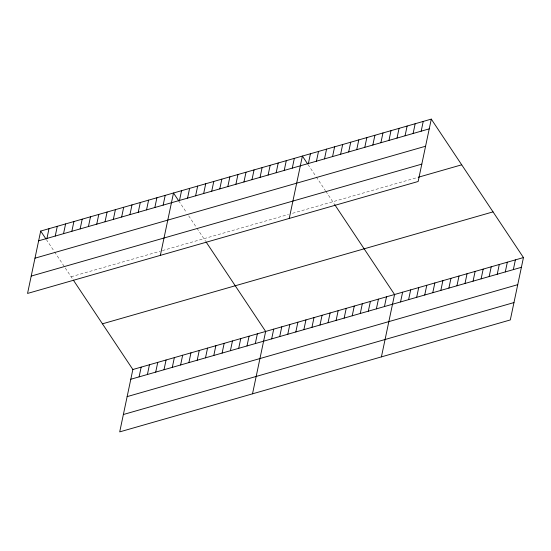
<?xml version="1.0" encoding="UTF-8"?>
<svg xmlns="http://www.w3.org/2000/svg" width="551" height="551" viewBox="0 0 551 551"><rect width="100%" height="100%" fill="white"/><g stroke="black" fill="none" stroke-linecap="round" stroke-linejoin="round"><path stroke-width="0.41" stroke-dasharray="2.75 2.07" d="M71.107 276.754L160.148 251.235M162.407 250.581L288.497 214.449M292.526 213.292L417.396 177.505M308.037 164.549L315.427 175.645M316.295 176.947L325.421 190.653M325.855 191.307L334.147 203.767M178.71 200.84L186.527 212.583M188.704 215.847L196.521 227.597M196.955 228.245L205.702 241.379M46.339 239.547L53.729 250.643M54.597 251.952L72.897 279.44"/><path stroke-width="0.83" d="M40.691 231.062L27.55 293.435L418.147 181.493L431.288 119.119L40.691 231.062L45.905 238.9M46.938 238.431L48.991 228.686M55.238 236.055L57.29 226.309M63.537 233.672L65.597 223.926M71.844 231.296L73.896 221.55M80.143 228.913L82.195 219.174M88.442 226.537L90.495 216.791M96.742 224.161L98.794 214.415M105.041 221.778L107.094 212.032M113.341 219.401L115.393 209.655M121.64 217.025L123.693 207.279M129.94 214.642L131.992 204.896M138.239 212.266L140.291 202.52M146.538 209.883L148.598 200.144M154.845 207.507L156.897 197.761M163.144 205.13L165.197 195.385M73.345 280.115L132.853 369.507L119.712 431.881L510.309 319.938L523.45 257.565L431.288 119.119M160.355 255.375L173.496 193.002L178.71 200.84M139.1 376.877L141.159 367.131M179.495 200.44L181.555 190.694M147.406 374.494L149.459 364.748M187.554 198.133L189.606 188.387M155.706 372.118L157.758 362.372M195.612 195.825L197.664 186.08M164.005 369.735L166.058 359.996M203.663 193.511L205.716 183.772M172.305 367.359L174.357 357.613M211.722 191.204L213.774 181.458M180.604 364.982L182.656 355.237M219.78 188.897L221.833 179.151M188.903 362.599L190.956 352.854M227.832 186.589L229.884 176.843M197.203 360.223L199.255 350.477M235.89 184.282L237.942 174.536M205.502 357.847L207.555 348.101M243.948 181.968L246.001 172.222M213.802 355.464L215.854 345.718M252 179.66L254.052 169.915M222.101 353.088L224.161 343.342M260.058 177.353L262.111 167.607M230.408 350.705L232.46 340.966M268.117 175.046L270.169 165.3M238.707 348.328L240.759 338.583M276.168 172.732L278.221 162.993M247.006 345.952L249.059 336.206M284.226 170.424L286.279 160.678M255.306 343.569L257.358 333.823M292.285 168.117L294.337 158.371M289.247 218.43L302.389 156.064L307.603 163.895M252.516 393.82L265.658 331.447L206.15 242.054M308.395 163.502L310.447 153.757M271.664 338.886L273.716 329.14M316.446 161.188L318.506 151.442M279.715 336.571L281.768 326.833M324.505 158.881L326.557 149.135M287.774 334.264L289.826 324.518M332.563 156.574L334.615 146.828M295.832 331.957L297.884 322.211M340.614 154.266L342.674 144.52M303.883 329.65L305.936 319.904M348.673 151.952L350.725 142.213M311.942 327.342L313.994 317.596M356.731 149.645L358.784 139.899M319.993 325.028L322.053 315.289M364.783 147.337L366.842 137.592M328.052 322.721L330.104 312.975M372.841 145.03L374.894 135.284M336.11 320.413L338.162 310.668M380.899 142.723L382.952 132.977M344.161 318.106L346.221 308.36M388.951 140.409L391.01 130.663M352.22 315.799L354.272 306.053M397.009 138.101L399.062 128.355M360.278 313.485L362.331 303.739M405.068 135.794L407.12 126.048M368.33 311.177L370.389 301.431M413.119 133.487L415.172 123.741M376.388 308.87L378.441 299.124M421.178 131.172L423.23 121.434M384.446 306.563L386.499 296.817M381.409 356.876L394.557 294.51L334.595 204.442M400.556 301.941L402.609 292.195M408.615 299.634L410.667 289.888M416.666 297.326L418.719 287.581M424.725 295.019L426.777 285.273M432.783 292.705L434.835 282.959M440.834 290.398L442.887 280.652M448.893 288.09L450.945 278.345M456.951 285.783L459.004 276.037M465.003 283.469L467.055 273.73M473.061 281.162L475.114 271.416M481.119 278.854L483.172 269.108M489.171 276.547L491.223 266.801M497.229 274.24L499.282 264.494M505.288 271.925L507.34 262.18M513.339 269.618L515.392 259.872M38.639 240.808L429.236 128.865M34.982 258.178L425.572 146.235M31.207 276.072L421.804 164.122M418.195 177.277L461.704 164.811M102.445 323.823L493.035 211.88M132.853 369.507L523.45 257.565M130.801 379.253L521.398 267.311M127.143 396.617L517.733 284.674M123.376 414.51L513.966 302.568"/></g></svg>
